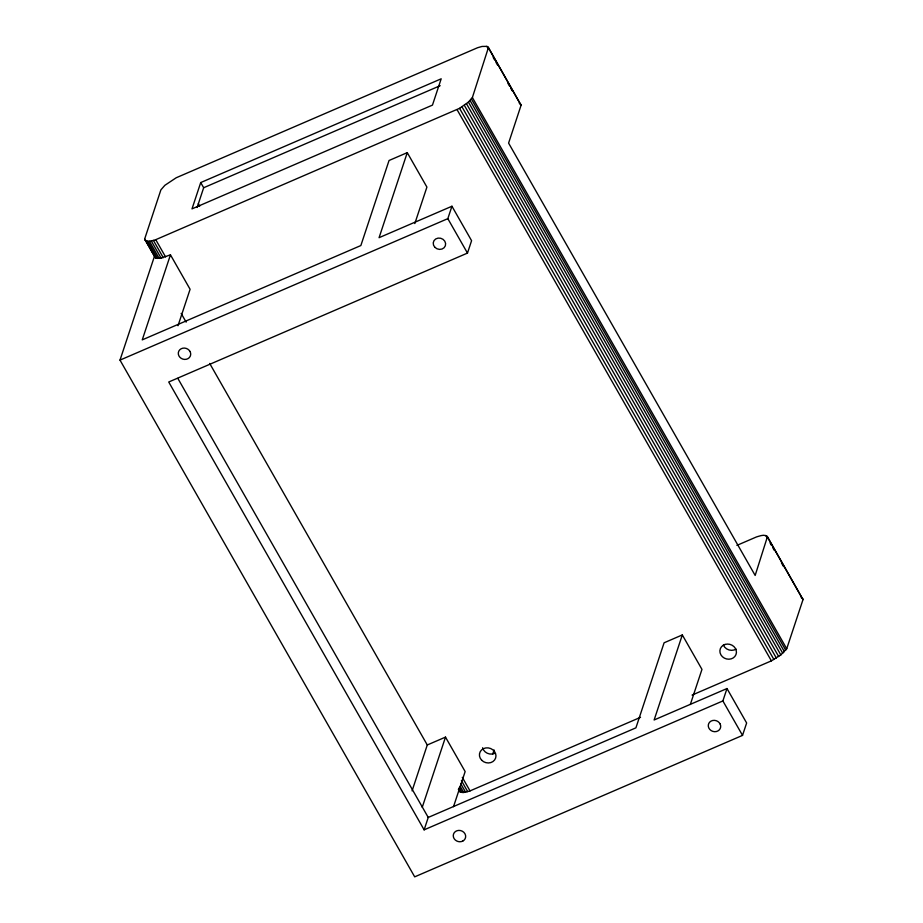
<?xml version="1.0" encoding="UTF-8"?>
<svg xmlns="http://www.w3.org/2000/svg" width="923" height="923" viewBox="0 0 923 923"><rect width="100%" height="100%" fill="white"/><g stroke="black" fill="none" stroke-linecap="round" stroke-linejoin="round"><path stroke-width="1.38" d="M178.012 325.727L190.092 289.28L170.455 254.829L161.121 258.175L155.306 257.794L144.669 238.965L160.89 189.873L164.859 185.315L176.212 177.758L477.583 47.719L482.037 46.45L486.871 46.369L488.44 47.535L521.068 105.28L508.596 143.1L755.164 575.444L767.428 536.713C764.602 533.806 759.883 536.044 756.572 536.898L736.9 545.378M726.989 688.535L722.882 700.938L424.13 829.846L428.237 817.443L635.912 727.843L664.099 642.789L682.316 634.932L654.13 719.975L726.989 688.535L746.638 722.986L742.53 735.389L414.692 876.85L120.002 360.108L154.499 256.179L144.669 238.965M170.455 254.829L142.257 339.872L360.858 245.541L389.045 160.498L407.262 152.641L426.911 187.092L414.831 223.539M200.718 182.569L192.007 208.875L432.46 105.118L441.182 78.813L200.718 182.569L203.671 187.738L197.13 207.467M407.262 152.641L379.076 237.684L451.947 206.244L471.584 240.695L467.476 253.087L168.724 382.007L424.13 829.846M144.888 239.876C147.715 242.772 152.433 240.534 155.745 239.68L459.562 108.326L468.411 102.107L472.38 97.55L488.44 47.535M467.476 253.087L447.828 218.647L451.947 206.244M412.073 790.873L427.28 744.976L209.694 363.443M422.238 807.313L445.497 737.119L427.28 744.976M453.516 806.667L465.146 771.57L445.497 737.119M492.755 753.976L494.093 749.949M690.323 704.48L701.965 669.383L682.316 634.932M692.088 695.077L771.397 660.856L780.835 654.915L786.719 648.742L802.998 599.627L767.428 536.713M736.069 649.123L734.177 649.977A8.365 7.476 18.3 0 1 723.413 645.131M203.671 187.738L440.167 85.689M120.002 360.108L447.828 218.647M458.95 790.18L459.169 791.092C461.996 793.999 466.715 791.761 470.026 790.907L640.539 717.321M519.291 103.214L520.86 104.368M801.233 597.55L802.791 598.715M155.306 257.794L154.499 256.179M487.84 46.831L521.068 105.28M766.828 536.009L802.998 599.627M486.871 46.369L488.279 48.838M493.217 57.491L494.624 59.96M496.032 62.429L497.439 64.91M508.019 83.439L509.427 85.908M510.834 88.389L512.242 90.858M765.859 535.548L767.278 538.028M770.105 542.989L771.524 545.47M772.932 547.95L774.351 550.431M781.423 562.834L783.546 566.549M472.38 97.55L786.719 648.742M471.388 98.98L785.738 650.173M470.061 100.515L784.4 651.707M468.411 102.107L782.75 653.299M466.484 103.722L780.835 654.915M464.338 105.326L778.677 656.518M462.008 106.872L776.358 658.064M459.562 108.326L773.912 659.518M457.058 109.664L771.397 660.856M722.882 700.938L742.53 735.389M198.307 203.695L199.703 206.152M155.745 239.68L165.563 256.906M462.308 777.374L470.026 790.907M153.426 240.43L163.256 257.655M461.396 780.581L467.707 791.646M151.291 240.949L161.121 258.175M460.658 783.558L465.573 792.165M149.388 241.226L159.218 258.452M460.162 786.292L463.669 792.442M147.761 241.249L157.579 258.475M459.239 787.55L462.042 792.476M146.445 241.03L156.275 258.255M458.627 788.565L460.727 792.257M458.362 789.327L459.758 791.796M181.15 313.393L186.146 322.15M177.827 378.361L428.237 817.443M494.566 753.433A8.365 7.476 18.3 0 1 482.579 747.792M725.074 644.439L723.194 645.292A8.365 7.476 18.3 0 0 720.944 654.903A8.365 7.476 18.3 0 0 731.247 658.837L733.127 657.984A8.365 7.476 18.3 0 0 735.377 648.373A8.365 7.476 18.3 0 0 725.074 644.439M462.815 841.049L461.338 841.591A6.276 5.607 18.3 0 1 454.231 838.811L453.551 837.426A6.276 5.607 18.3 0 1 457.081 830.7A6.276 5.607 18.3 0 1 464.973 833.781A6.276 5.607 18.3 0 1 462.815 841.049M189.942 351.398L189.169 350.29A6.276 5.607 18.3 0 0 181.046 348.825A6.276 5.607 18.3 0 0 178.935 355.92L179.835 357.201A6.276 5.607 18.3 0 0 187.957 358.666A6.276 5.607 18.3 0 0 190.069 351.571L189.942 351.398M720.078 723.886L719.179 722.605A6.276 5.607 18.3 0 0 711.068 721.082A6.276 5.607 18.3 0 0 708.899 728.155L709.787 729.447A6.276 5.607 18.3 0 0 717.898 730.958A6.276 5.607 18.3 0 0 720.078 723.886M434.871 247.295A6.276 5.607 18.3 0 0 445.359 245.783A6.276 5.607 18.3 0 0 438.079 238.111A6.276 5.607 18.3 0 0 434.871 247.295M481.679 760.217A8.365 7.476 18.3 0 0 495.628 758.048A8.365 7.476 18.3 0 0 485.798 747.93A8.365 7.476 18.3 0 0 481.679 760.217"/></g></svg>
